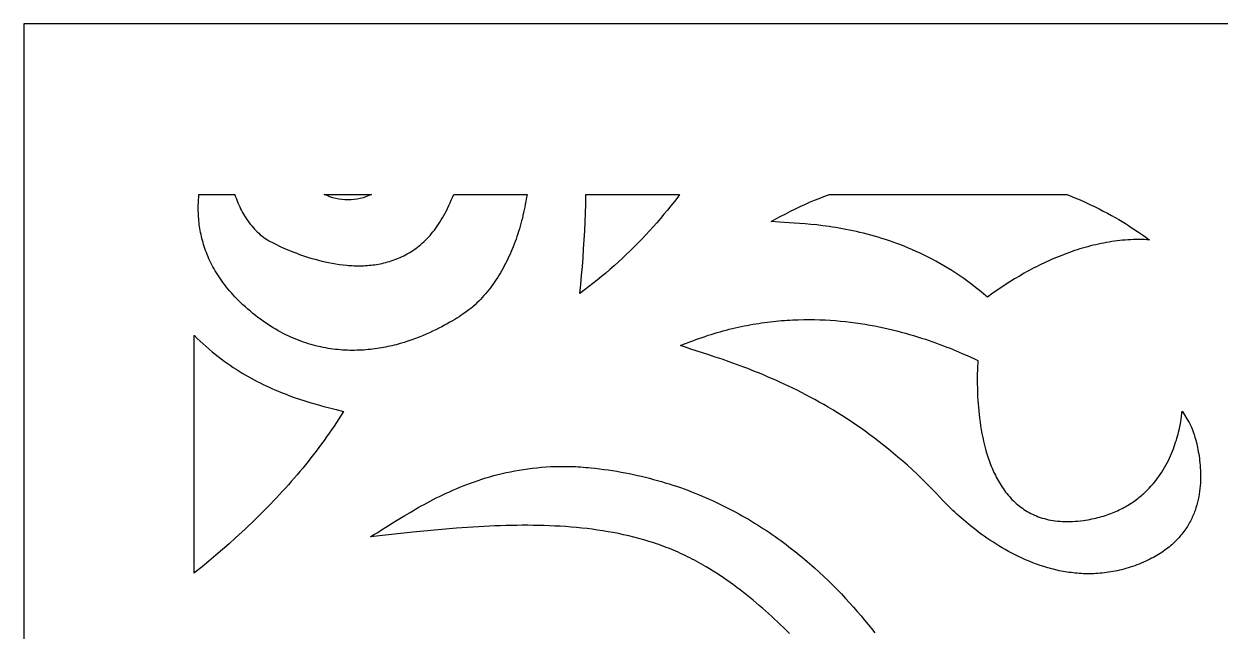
# Model space of a CAD drawing. Extents: x -1000 to 1000, y -1450 to 1450.
# Drawn here: x -1000 to -648.9, y 1271.9 to 1450 of the extents above; entities that cross this region are included whole.
import ezdxf

# ---------------------------------------------------------------- set-up
doc = ezdxf.new("R2010")
doc.units = 0
doc.layers.add('LAYER_1', color=18, linetype='CONTINUOUS')

msp = doc.modelspace()

# ---------------------------------------------------------------- linework, layer by layer
at = {"layer": 'LAYER_1'}
for points in [[(-1000, 1050), (1000, 1050), (1000, 1450), (-1000, 1450)], [(-852.38, 1399.52), (-852.52, 1398.7), (-852.66, 1397.89), (-852.81, 1397.07), (-852.97, 1396.26), (-853.13, 1395.46), (-853.31, 1394.66), (-853.49, 1393.86), (-853.68, 1393.07), (-853.88, 1392.28), (-854.09, 1391.49), (-854.31, 1390.71), (-854.54, 1389.94), (-854.77, 1389.17), (-855.01, 1388.41), (-855.27, 1387.65), (-855.53, 1386.89), (-855.8, 1386.15), (-856.07, 1385.4), (-856.36, 1384.67), (-856.66, 1383.94), (-856.96, 1383.22), (-857.27, 1382.5), (-857.6, 1381.79), (-857.93, 1381.09), (-858.27, 1380.39), (-858.62, 1379.7), (-858.98, 1379.02), (-859.35, 1378.34), (-859.72, 1377.68), (-860.11, 1377.02), (-860.5, 1376.37), (-860.91, 1375.72), (-861.32, 1375.09), (-861.75, 1374.46), (-862.18, 1373.84), (-862.62, 1373.23), (-863.07, 1372.63), (-863.53, 1372.04), (-864, 1371.46), (-864.48, 1370.88), (-864.97, 1370.32), (-865.47, 1369.77), (-865.98, 1369.22), (-866.5, 1368.69), (-867.02, 1368.16), (-867.56, 1367.65), (-868.11, 1367.15), (-868.36, 1366.93), (-868.8, 1366.58), (-869.41, 1366.11), (-870.2, 1365.54), (-871.16, 1364.88), (-871.7, 1364.52), (-872.27, 1364.14), (-872.89, 1363.75), (-873.54, 1363.34), (-874.23, 1362.93), (-874.96, 1362.5), (-875.72, 1362.07), (-876.51, 1361.63), (-877.34, 1361.18), (-878.2, 1360.74), (-879.09, 1360.29), (-880.01, 1359.85), (-880.96, 1359.41), (-881.95, 1358.98), (-882.96, 1358.55), (-883.99, 1358.13), (-885.06, 1357.73), (-886.15, 1357.34), (-887.26, 1356.96), (-888.4, 1356.6), (-889.57, 1356.25), (-890.75, 1355.93), (-891.35, 1355.78), (-891.96, 1355.63), (-892.57, 1355.49), (-893.19, 1355.36), (-893.81, 1355.23), (-894.44, 1355.11), (-895.07, 1355), (-895.7, 1354.89), (-896.34, 1354.79), (-896.99, 1354.7), (-897.64, 1354.61), (-898.29, 1354.54), (-898.95, 1354.47), (-899.62, 1354.41), (-900.28, 1354.36), (-900.95, 1354.32), (-901.63, 1354.29), (-902.3, 1354.27), (-902.99, 1354.26), (-903.67, 1354.25), (-904.36, 1354.26), (-905.05, 1354.28), (-905.75, 1354.31), (-906.45, 1354.35), (-907.15, 1354.4), (-907.85, 1354.47), (-908.56, 1354.54), (-909.27, 1354.63), (-909.98, 1354.73), (-910.69, 1354.84), (-911.41, 1354.96), (-912.13, 1355.1), (-912.85, 1355.25), (-913.57, 1355.41), (-914.3, 1355.59), (-915.03, 1355.78), (-915.76, 1355.99), (-916.49, 1356.2), (-917.22, 1356.44), (-917.95, 1356.69), (-918.69, 1356.95), (-919.42, 1357.23), (-920.16, 1357.52), (-920.9, 1357.83), (-921.64, 1358.15), (-922.38, 1358.5), (-923.12, 1358.85), (-923.86, 1359.23), (-924.6, 1359.62), (-925.34, 1360.03), (-926.09, 1360.45), (-926.83, 1360.89), (-927.57, 1361.35), (-928.32, 1361.83), (-929.06, 1362.33), (-929.8, 1362.84), (-930.54, 1363.38), (-931.29, 1363.93), (-932.03, 1364.5), (-932.77, 1365.09), (-933.51, 1365.71), (-934.25, 1366.34), (-934.99, 1366.99), (-935.73, 1367.66), (-936.33, 1368.23), (-936.92, 1368.8), (-937.49, 1369.38), (-938.05, 1369.95), (-938.59, 1370.53), (-939.11, 1371.11), (-939.62, 1371.69), (-940.11, 1372.28), (-940.59, 1372.86), (-941.05, 1373.45), (-941.49, 1374.03), (-941.92, 1374.62), (-942.33, 1375.21), (-942.73, 1375.8), (-943.11, 1376.39), (-943.48, 1376.99), (-943.84, 1377.58), (-944.18, 1378.17), (-944.51, 1378.77), (-944.82, 1379.36), (-945.12, 1379.95), (-945.41, 1380.55), (-945.68, 1381.14), (-945.94, 1381.74), (-946.19, 1382.33), (-946.42, 1382.93), (-946.65, 1383.52), (-946.86, 1384.11), (-947.06, 1384.71), (-947.24, 1385.3), (-947.42, 1385.89), (-947.58, 1386.48), (-947.73, 1387.07), (-947.88, 1387.66), (-948.01, 1388.25), (-948.13, 1388.83), (-948.24, 1389.42), (-948.34, 1390), (-948.43, 1390.58), (-948.51, 1391.16), (-948.58, 1391.74), (-948.64, 1392.32), (-948.69, 1392.89), (-948.73, 1393.46), (-948.77, 1394.03), (-948.79, 1394.6), (-948.81, 1395.17), (-948.82, 1395.73), (-948.82, 1396.29), (-948.81, 1396.85), (-948.79, 1397.41), (-948.77, 1397.96), (-948.74, 1398.51), (-948.7, 1399.05), (-948.66, 1399.6), (-948.62, 1400), (-938.1, 1400), (-938.06, 1399.87), (-937.85, 1399.27), (-937.63, 1398.68), (-937.4, 1398.1), (-937.16, 1397.52), (-936.92, 1396.94), (-936.66, 1396.38), (-936.39, 1395.82), (-936.11, 1395.27), (-935.82, 1394.73), (-935.52, 1394.2), (-935.21, 1393.68), (-934.88, 1393.16), (-934.55, 1392.66), (-934.21, 1392.16), (-933.85, 1391.68), (-933.49, 1391.2), (-933.11, 1390.74), (-932.72, 1390.28), (-932.32, 1389.84), (-931.91, 1389.41), (-931.48, 1388.99), (-931.05, 1388.59), (-930.6, 1388.19), (-930.14, 1387.81), (-929.67, 1387.45), (-929.19, 1387.09), (-928.94, 1386.94), (-928.5, 1386.68), (-927.87, 1386.33), (-927.07, 1385.9), (-926.09, 1385.41), (-924.96, 1384.86), (-924.34, 1384.57), (-923.69, 1384.28), (-923, 1383.97), (-922.27, 1383.67), (-921.52, 1383.36), (-920.74, 1383.04), (-919.93, 1382.73), (-919.09, 1382.42), (-918.22, 1382.12), (-917.34, 1381.82), (-916.42, 1381.53), (-915.49, 1381.24), (-914.54, 1380.97), (-913.56, 1380.7), (-912.57, 1380.46), (-911.57, 1380.22), (-910.54, 1380), (-909.51, 1379.81), (-908.46, 1379.63), (-907.4, 1379.47), (-906.33, 1379.34), (-905.25, 1379.23), (-904.71, 1379.19), (-904.17, 1379.15), (-903.62, 1379.12), (-903.08, 1379.1), (-902.53, 1379.08), (-901.98, 1379.08), (-901.44, 1379.08), (-900.89, 1379.08), (-900.34, 1379.1), (-899.79, 1379.13), (-899.24, 1379.16), (-898.69, 1379.21), (-898.14, 1379.26), (-897.59, 1379.32), (-897.04, 1379.39), (-896.49, 1379.47), (-895.94, 1379.57), (-895.4, 1379.67), (-894.85, 1379.78), (-894.31, 1379.9), (-893.77, 1380.04), (-893.23, 1380.18), (-892.69, 1380.34), (-892.15, 1380.5), (-891.62, 1380.68), (-891.09, 1380.87), (-890.56, 1381.08), (-890.03, 1381.29), (-889.51, 1381.52), (-888.99, 1381.76), (-888.47, 1382.01), (-887.96, 1382.28), (-887.45, 1382.56), (-886.94, 1382.85), (-886.44, 1383.16), (-885.94, 1383.48), (-885.45, 1383.82), (-884.96, 1384.17), (-884.47, 1384.53), (-883.99, 1384.91), (-883.52, 1385.3), (-883.05, 1385.71), (-882.58, 1386.14), (-882.12, 1386.58), (-881.67, 1387.03), (-881.22, 1387.5), (-880.78, 1387.99), (-880.34, 1388.5), (-879.91, 1389.02), (-879.48, 1389.55), (-879.07, 1390.11), (-878.66, 1390.68), (-878.25, 1391.27), (-877.86, 1391.88), (-877.47, 1392.5), (-877.09, 1393.15), (-876.71, 1393.81), (-876.35, 1394.49), (-875.99, 1395.19), (-875.64, 1395.91), (-875.26, 1396.71), (-874.89, 1397.52), (-874.53, 1398.33), (-874.18, 1399.13), (-873.84, 1399.93), (-873.81, 1400), (-852.31, 1400)], [(-808.08, 1399.24), (-809.06, 1397.96), (-810.06, 1396.69), (-811.08, 1395.42), (-812.11, 1394.17), (-813.15, 1392.93), (-814.21, 1391.71), (-815.28, 1390.49), (-816.37, 1389.29), (-817.47, 1388.1), (-818.58, 1386.92), (-819.71, 1385.76), (-820.85, 1384.61), (-822.01, 1383.47), (-823.18, 1382.34), (-824.36, 1381.23), (-825.55, 1380.14), (-826.75, 1379.06), (-827.97, 1377.99), (-829.2, 1376.94), (-830.44, 1375.9), (-831.69, 1374.88), (-832.95, 1373.88), (-834.22, 1372.89), (-835.5, 1371.92), (-836.8, 1370.96), (-836.53, 1373.57), (-836.29, 1376.19), (-836.07, 1378.81), (-835.87, 1381.42), (-835.68, 1384.05), (-835.52, 1386.67), (-835.38, 1389.29), (-835.26, 1391.92), (-835.16, 1394.54), (-835.08, 1397.17), (-835.01, 1399.79), (-835.01, 1400), (-807.52, 1400)], [(-693.81, 1399.95), (-693.01, 1399.64), (-691.46, 1399.01), (-689.95, 1398.37), (-688.48, 1397.73), (-687.07, 1397.08), (-685.71, 1396.42), (-684.39, 1395.77), (-683.13, 1395.12), (-681.92, 1394.48), (-680.76, 1393.85), (-679.65, 1393.22), (-678.59, 1392.61), (-677.59, 1392.01), (-676.65, 1391.44), (-675.76, 1390.88), (-674.92, 1390.34), (-674.14, 1389.83), (-672.76, 1388.9), (-671.6, 1388.1), (-670.69, 1387.45), (-670.02, 1386.97), (-669.6, 1386.68), (-670.39, 1386.72), (-671.17, 1386.75), (-671.96, 1386.77), (-672.75, 1386.77), (-673.54, 1386.77), (-674.33, 1386.74), (-675.12, 1386.71), (-675.9, 1386.67), (-676.69, 1386.61), (-677.48, 1386.54), (-678.27, 1386.46), (-679.06, 1386.37), (-679.85, 1386.27), (-680.63, 1386.16), (-681.42, 1386.03), (-682.2, 1385.9), (-682.99, 1385.75), (-683.77, 1385.6), (-684.56, 1385.43), (-685.34, 1385.26), (-686.12, 1385.07), (-686.9, 1384.88), (-687.67, 1384.67), (-688.45, 1384.46), (-689.23, 1384.23), (-690, 1384), (-690.77, 1383.76), (-691.54, 1383.51), (-692.31, 1383.25), (-693.07, 1382.98), (-693.83, 1382.7), (-694.59, 1382.42), (-695.35, 1382.13), (-696.11, 1381.83), (-696.86, 1381.52), (-697.61, 1381.2), (-698.36, 1380.88), (-699.1, 1380.55), (-699.84, 1380.21), (-700.58, 1379.86), (-701.32, 1379.51), (-702.05, 1379.15), (-702.78, 1378.79), (-703.5, 1378.42), (-704.23, 1378.04), (-704.94, 1377.65), (-705.66, 1377.26), (-706.37, 1376.87), (-707.78, 1376.06), (-709.17, 1375.23), (-710.55, 1374.38), (-711.9, 1373.52), (-713.24, 1372.63), (-714.56, 1371.73), (-715.86, 1370.81), (-717.14, 1369.88), (-718.29, 1370.86), (-719.45, 1371.81), (-720.61, 1372.73), (-721.77, 1373.62), (-722.94, 1374.48), (-724.1, 1375.31), (-725.27, 1376.11), (-726.43, 1376.89), (-727.6, 1377.64), (-728.76, 1378.37), (-729.93, 1379.06), (-731.09, 1379.74), (-732.25, 1380.38), (-733.41, 1381.01), (-734.57, 1381.61), (-735.72, 1382.18), (-736.87, 1382.73), (-738.02, 1383.26), (-739.17, 1383.77), (-740.31, 1384.26), (-741.44, 1384.73), (-742.57, 1385.17), (-743.7, 1385.6), (-744.81, 1386), (-745.93, 1386.39), (-747.03, 1386.76), (-748.13, 1387.11), (-749.23, 1387.45), (-750.31, 1387.76), (-751.39, 1388.06), (-752.46, 1388.35), (-753.52, 1388.61), (-754.57, 1388.87), (-755.61, 1389.11), (-756.64, 1389.33), (-757.67, 1389.54), (-758.68, 1389.74), (-759.68, 1389.93), (-760.67, 1390.1), (-761.64, 1390.27), (-762.61, 1390.42), (-763.56, 1390.56), (-764.5, 1390.69), (-765.43, 1390.81), (-767.25, 1391.03), (-769, 1391.21), (-770.7, 1391.37), (-772.34, 1391.5), (-773.9, 1391.61), (-775.4, 1391.71), (-778.19, 1391.87), (-780.66, 1392.01), (-779.22, 1392.81), (-777.79, 1393.58), (-776.37, 1394.33), (-774.95, 1395.05), (-773.54, 1395.74), (-772.13, 1396.41), (-770.73, 1397.06), (-769.34, 1397.68), (-767.95, 1398.27), (-766.57, 1398.85), (-765.19, 1399.4), (-763.82, 1399.92), (-763.61, 1400), (-693.95, 1400)], [(-767.92, 1363.29), (-766.36, 1363.25), (-764.82, 1363.18), (-763.29, 1363.1), (-761.77, 1362.99), (-760.28, 1362.86), (-758.8, 1362.71), (-757.34, 1362.54), (-755.89, 1362.35), (-754.46, 1362.14), (-753.05, 1361.92), (-751.66, 1361.68), (-750.28, 1361.43), (-748.93, 1361.16), (-747.59, 1360.88), (-746.28, 1360.58), (-744.98, 1360.28), (-743.71, 1359.96), (-742.45, 1359.63), (-741.21, 1359.3), (-740, 1358.95), (-738.81, 1358.6), (-737.64, 1358.24), (-736.49, 1357.88), (-735.36, 1357.51), (-734.26, 1357.13), (-733.18, 1356.76), (-732.12, 1356.38), (-731.09, 1356), (-730.08, 1355.62), (-729.09, 1355.24), (-728.13, 1354.86), (-726.29, 1354.11), (-724.54, 1353.37), (-722.91, 1352.66), (-721.38, 1351.97), (-719.96, 1351.32), (-720, 1350.43), (-720.04, 1349.61), (-720.08, 1348.56), (-720.12, 1347.31), (-720.13, 1345.87), (-720.13, 1345.09), (-720.13, 1344.26), (-720.11, 1343.4), (-720.09, 1342.5), (-720.06, 1341.57), (-720.02, 1340.61), (-719.96, 1339.62), (-719.89, 1338.61), (-719.81, 1337.57), (-719.71, 1336.52), (-719.6, 1335.44), (-719.47, 1334.35), (-719.32, 1333.24), (-719.16, 1332.12), (-718.97, 1330.99), (-718.76, 1329.86), (-718.53, 1328.72), (-718.28, 1327.58), (-718.01, 1326.44), (-717.71, 1325.3), (-717.38, 1324.17), (-717.21, 1323.6), (-717.03, 1323.04), (-716.84, 1322.48), (-716.65, 1321.93), (-716.44, 1321.37), (-716.24, 1320.82), (-716.02, 1320.27), (-715.8, 1319.73), (-715.56, 1319.19), (-715.32, 1318.66), (-715.08, 1318.13), (-714.82, 1317.61), (-714.56, 1317.09), (-714.29, 1316.57), (-714.01, 1316.07), (-713.72, 1315.57), (-713.42, 1315.07), (-713.11, 1314.58), (-712.8, 1314.1), (-712.47, 1313.63), (-712.14, 1313.16), (-711.8, 1312.71), (-711.44, 1312.26), (-711.08, 1311.82), (-710.71, 1311.39), (-710.33, 1310.96), (-709.94, 1310.55), (-709.53, 1310.15), (-709.12, 1309.76), (-708.7, 1309.37), (-708.27, 1309), (-707.82, 1308.64), (-707.37, 1308.29), (-706.9, 1307.95), (-706.43, 1307.63), (-705.94, 1307.31), (-705.44, 1307.01), (-704.93, 1306.72), (-704.41, 1306.45), (-703.88, 1306.19), (-703.33, 1305.94), (-702.78, 1305.7), (-702.21, 1305.48), (-701.63, 1305.28), (-701.04, 1305.08), (-700.43, 1304.91), (-699.81, 1304.75), (-699.18, 1304.6), (-698.54, 1304.47), (-697.88, 1304.36), (-697.22, 1304.26), (-696.53, 1304.19), (-695.84, 1304.12), (-695.13, 1304.08), (-694.41, 1304.05), (-693.67, 1304.04), (-692.92, 1304.05), (-692.16, 1304.08), (-691.39, 1304.13), (-690.59, 1304.19), (-689.79, 1304.28), (-688.97, 1304.39), (-688.34, 1304.48), (-687.72, 1304.58), (-687.11, 1304.69), (-686.5, 1304.81), (-685.91, 1304.93), (-685.32, 1305.07), (-684.75, 1305.21), (-684.18, 1305.35), (-683.62, 1305.51), (-683.07, 1305.67), (-682.53, 1305.84), (-682, 1306.02), (-681.47, 1306.2), (-680.96, 1306.39), (-680.45, 1306.59), (-679.95, 1306.79), (-679.46, 1307), (-678.98, 1307.22), (-678.5, 1307.44), (-678.04, 1307.67), (-677.58, 1307.9), (-677.13, 1308.14), (-676.68, 1308.38), (-676.25, 1308.63), (-675.82, 1308.88), (-675.4, 1309.14), (-674.99, 1309.41), (-674.58, 1309.67), (-674.18, 1309.95), (-673.79, 1310.22), (-673.41, 1310.51), (-673.03, 1310.79), (-672.67, 1311.08), (-672.3, 1311.38), (-671.95, 1311.67), (-671.6, 1311.97), (-671.26, 1312.28), (-670.93, 1312.59), (-670.28, 1313.21), (-669.65, 1313.85), (-669.06, 1314.5), (-668.49, 1315.15), (-667.94, 1315.82), (-667.42, 1316.49), (-666.92, 1317.17), (-666.44, 1317.85), (-665.99, 1318.54), (-665.56, 1319.23), (-665.15, 1319.92), (-664.76, 1320.61), (-664.39, 1321.3), (-664.04, 1321.99), (-663.71, 1322.67), (-663.4, 1323.36), (-663.1, 1324.03), (-662.83, 1324.7), (-662.57, 1325.37), (-662.32, 1326.02), (-662.1, 1326.67), (-661.89, 1327.3), (-661.69, 1327.93), (-661.51, 1328.54), (-661.34, 1329.14), (-661.18, 1329.72), (-661.04, 1330.28), (-660.79, 1331.36), (-660.58, 1332.36), (-660.41, 1333.28), (-660.28, 1334.09), (-660.18, 1334.81), (-660.05, 1335.89), (-660, 1336.44), (-659.31, 1335.32), (-658.61, 1334.2), (-658.27, 1333.64), (-657.94, 1333.07), (-657.62, 1332.5), (-657.31, 1331.91), (-657.23, 1331.72), (-657.1, 1331.39), (-656.92, 1330.93), (-656.71, 1330.33), (-656.48, 1329.62), (-656.24, 1328.8), (-655.98, 1327.87), (-655.72, 1326.84), (-655.6, 1326.3), (-655.47, 1325.73), (-655.35, 1325.14), (-655.24, 1324.53), (-655.13, 1323.9), (-655.03, 1323.26), (-654.93, 1322.6), (-654.85, 1321.92), (-654.77, 1321.23), (-654.7, 1320.52), (-654.65, 1319.8), (-654.61, 1319.07), (-654.58, 1318.33), (-654.57, 1317.58), (-654.57, 1316.82), (-654.59, 1316.05), (-654.63, 1315.27), (-654.69, 1314.49), (-654.76, 1313.7), (-654.86, 1312.91), (-654.98, 1312.11), (-655.12, 1311.31), (-655.29, 1310.51), (-655.48, 1309.71), (-655.69, 1308.91), (-655.93, 1308.11), (-656.06, 1307.71), (-656.2, 1307.31), (-656.35, 1306.91), (-656.5, 1306.52), (-656.66, 1306.12), (-656.83, 1305.72), (-657, 1305.33), (-657.19, 1304.94), (-657.38, 1304.55), (-657.58, 1304.16), (-657.79, 1303.77), (-658, 1303.39), (-658.23, 1303), (-658.46, 1302.62), (-658.7, 1302.24), (-658.95, 1301.87), (-659.21, 1301.49), (-659.48, 1301.12), (-659.75, 1300.75), (-660.04, 1300.38), (-660.34, 1300.02), (-660.64, 1299.66), (-660.96, 1299.3), (-661.28, 1298.95), (-661.62, 1298.6), (-661.96, 1298.25), (-662.32, 1297.9), (-662.68, 1297.56), (-663.06, 1297.23), (-663.44, 1296.9), (-663.84, 1296.57), (-664.25, 1296.24), (-664.66, 1295.92), (-665.09, 1295.61), (-665.53, 1295.3), (-665.99, 1294.99), (-666.45, 1294.69), (-666.92, 1294.39), (-667.41, 1294.1), (-667.91, 1293.82), (-668.42, 1293.53), (-668.94, 1293.26), (-669.48, 1292.99), (-670.02, 1292.72), (-670.67, 1292.42), (-671.32, 1292.13), (-671.97, 1291.86), (-672.62, 1291.59), (-673.27, 1291.34), (-673.92, 1291.1), (-674.56, 1290.88), (-675.21, 1290.66), (-675.85, 1290.46), (-676.49, 1290.27), (-677.13, 1290.09), (-677.77, 1289.93), (-678.41, 1289.77), (-679.04, 1289.63), (-679.68, 1289.5), (-680.31, 1289.38), (-680.94, 1289.27), (-681.57, 1289.17), (-682.2, 1289.08), (-682.82, 1289), (-683.45, 1288.93), (-684.07, 1288.87), (-684.69, 1288.83), (-685.31, 1288.79), (-685.92, 1288.76), (-686.54, 1288.74), (-687.15, 1288.73), (-687.76, 1288.74), (-688.37, 1288.75), (-688.98, 1288.76), (-689.58, 1288.79), (-690.18, 1288.83), (-690.78, 1288.87), (-691.38, 1288.93), (-691.97, 1288.99), (-692.56, 1289.06), (-693.15, 1289.14), (-693.74, 1289.22), (-694.32, 1289.32), (-694.91, 1289.42), (-695.49, 1289.53), (-696.06, 1289.64), (-696.64, 1289.77), (-697.21, 1289.9), (-697.78, 1290.04), (-698.34, 1290.18), (-698.9, 1290.33), (-699.46, 1290.49), (-700.57, 1290.82), (-701.67, 1291.18), (-702.76, 1291.56), (-703.83, 1291.96), (-704.89, 1292.38), (-705.94, 1292.82), (-706.97, 1293.28), (-707.99, 1293.76), (-708.99, 1294.25), (-709.98, 1294.76), (-710.95, 1295.28), (-711.91, 1295.81), (-712.85, 1296.36), (-713.78, 1296.91), (-714.69, 1297.48), (-715.58, 1298.05), (-716.45, 1298.63), (-717.31, 1299.21), (-718.15, 1299.8), (-718.97, 1300.39), (-719.77, 1300.98), (-720.56, 1301.58), (-721.32, 1302.17), (-722.07, 1302.76), (-722.79, 1303.35), (-723.5, 1303.94), (-724.18, 1304.52), (-724.84, 1305.1), (-725.48, 1305.67), (-726.1, 1306.22), (-726.7, 1306.77), (-727.28, 1307.31), (-728.36, 1308.35), (-729.35, 1309.34), (-730.25, 1310.26), (-731.04, 1311.1), (-732.41, 1312.55), (-733.77, 1313.96), (-735.14, 1315.35), (-736.52, 1316.7), (-737.89, 1318.01), (-739.27, 1319.3), (-740.65, 1320.55), (-742.03, 1321.78), (-743.41, 1322.97), (-744.79, 1324.14), (-746.17, 1325.27), (-747.55, 1326.38), (-748.93, 1327.46), (-750.3, 1328.51), (-751.68, 1329.53), (-753.05, 1330.52), (-754.42, 1331.49), (-755.79, 1332.44), (-757.15, 1333.35), (-758.5, 1334.25), (-759.86, 1335.11), (-761.2, 1335.96), (-762.55, 1336.78), (-763.88, 1337.57), (-765.21, 1338.35), (-766.53, 1339.1), (-767.85, 1339.83), (-769.16, 1340.54), (-770.45, 1341.22), (-771.74, 1341.89), (-773.02, 1342.54), (-774.3, 1343.17), (-775.56, 1343.77), (-776.81, 1344.36), (-778.05, 1344.93), (-779.28, 1345.49), (-780.49, 1346.02), (-781.7, 1346.54), (-782.89, 1347.05), (-784.07, 1347.53), (-785.23, 1348), (-786.38, 1348.46), (-787.52, 1348.9), (-788.64, 1349.33), (-790.84, 1350.15), (-792.97, 1350.91), (-795.03, 1351.63), (-797.03, 1352.3), (-798.94, 1352.94), (-800.78, 1353.54), (-804.2, 1354.64), (-805.78, 1355.16), (-807.27, 1355.65), (-806.36, 1356.03), (-805.45, 1356.39), (-804.54, 1356.75), (-803.63, 1357.1), (-802.73, 1357.43), (-801.83, 1357.76), (-800.93, 1358.07), (-800.03, 1358.37), (-799.13, 1358.67), (-798.24, 1358.95), (-797.35, 1359.22), (-796.46, 1359.48), (-795.57, 1359.74), (-794.69, 1359.98), (-793.81, 1360.21), (-792.93, 1360.44), (-792.05, 1360.65), (-791.18, 1360.86), (-790.31, 1361.06), (-789.44, 1361.24), (-788.57, 1361.42), (-787.71, 1361.59), (-786.85, 1361.75), (-785.99, 1361.9), (-785.14, 1362.05), (-784.29, 1362.18), (-783.44, 1362.31), (-782.59, 1362.43), (-781.75, 1362.54), (-780.91, 1362.64), (-780.07, 1362.74), (-779.24, 1362.82), (-778.41, 1362.9), (-777.58, 1362.98), (-776.76, 1363.04), (-775.94, 1363.1), (-775.12, 1363.15), (-774.31, 1363.19), (-772.69, 1363.25), (-771.08, 1363.29), (-769.5, 1363.3)], [(-949.96, 1358.63), (-949.11, 1357.78), (-948.24, 1356.95), (-947.37, 1356.15), (-946.5, 1355.37), (-945.63, 1354.61), (-944.75, 1353.87), (-943.87, 1353.16), (-942.98, 1352.46), (-942.1, 1351.79), (-941.21, 1351.13), (-940.33, 1350.5), (-939.44, 1349.88), (-938.55, 1349.28), (-937.66, 1348.71), (-936.78, 1348.15), (-935.89, 1347.6), (-935.01, 1347.08), (-934.13, 1346.57), (-933.25, 1346.08), (-932.37, 1345.61), (-931.5, 1345.15), (-930.63, 1344.7), (-929.76, 1344.28), (-928.9, 1343.87), (-928.04, 1343.47), (-927.19, 1343.08), (-926.35, 1342.71), (-925.51, 1342.36), (-924.67, 1342.01), (-923.85, 1341.68), (-923.03, 1341.37), (-922.22, 1341.06), (-921.42, 1340.76), (-920.62, 1340.48), (-919.07, 1339.95), (-917.55, 1339.45), (-916.07, 1339), (-914.64, 1338.58), (-913.26, 1338.19), (-911.93, 1337.83), (-910.66, 1337.5), (-908.3, 1336.9), (-906.21, 1336.37), (-906.89, 1335.28), (-907.57, 1334.2), (-908.27, 1333.12), (-908.97, 1332.05), (-909.69, 1330.99), (-910.41, 1329.93), (-911.14, 1328.88), (-911.89, 1327.84), (-912.64, 1326.8), (-913.4, 1325.77), (-914.18, 1324.74), (-914.96, 1323.73), (-915.75, 1322.71), (-916.54, 1321.71), (-917.35, 1320.71), (-918.16, 1319.71), (-918.98, 1318.73), (-919.82, 1317.74), (-920.65, 1316.77), (-921.5, 1315.8), (-922.35, 1314.83), (-923.21, 1313.87), (-924.08, 1312.92), (-924.96, 1311.97), (-925.84, 1311.03), (-926.73, 1310.09), (-927.62, 1309.16), (-928.52, 1308.24), (-929.43, 1307.32), (-930.34, 1306.4), (-931.26, 1305.49), (-932.19, 1304.59), (-933.12, 1303.69), (-934.06, 1302.8), (-935, 1301.91), (-935.95, 1301.03), (-936.9, 1300.15), (-937.86, 1299.28), (-939.79, 1297.54), (-941.73, 1295.83), (-943.7, 1294.14), (-945.68, 1292.46), (-947.67, 1290.81), (-949.68, 1289.17), (-950, 1288.91), (-950, 1358.66)]]:
    msp.add_lwpolyline(points, close=True, dxfattribs=at)
msp.add_lwpolyline([(-897.94, 1400, -0.111603), (-904.88, 1398.42, -0.111603), (-911.82, 1400)], format="xyb", close=True, dxfattribs=at)
msp.add_lwpolyline([(-775.29, 1271.25), (-776.14, 1272.1), (-777, 1272.95), (-777.87, 1273.79), (-778.74, 1274.62), (-779.62, 1275.45), (-780.5, 1276.27), (-781.39, 1277.08), (-782.29, 1277.88), (-783.2, 1278.67), (-784.11, 1279.46), (-785.03, 1280.24), (-785.95, 1281.01), (-786.89, 1281.77), (-787.83, 1282.52), (-788.78, 1283.26), (-789.73, 1284), (-790.7, 1284.72), (-791.67, 1285.44), (-792.65, 1286.14), (-793.64, 1286.84), (-794.64, 1287.52), (-795.64, 1288.2), (-796.66, 1288.87), (-797.68, 1289.52), (-798.71, 1290.17), (-799.75, 1290.8), (-800.41, 1291.2), (-801.08, 1291.58), (-801.75, 1291.96), (-802.43, 1292.34), (-803.1, 1292.7), (-803.78, 1293.06), (-804.47, 1293.4), (-805.15, 1293.74), (-805.84, 1294.08), (-806.53, 1294.4), (-807.23, 1294.72), (-807.93, 1295.03), (-808.63, 1295.34), (-809.33, 1295.64), (-810.04, 1295.93), (-810.75, 1296.21), (-811.46, 1296.48), (-812.18, 1296.75), (-812.9, 1297.02), (-813.62, 1297.27), (-814.34, 1297.52), (-815.07, 1297.76), (-815.79, 1298), (-816.52, 1298.23), (-817.99, 1298.67), (-819.47, 1299.08), (-820.96, 1299.47), (-822.45, 1299.84), (-823.96, 1300.18), (-825.47, 1300.5), (-826.99, 1300.8), (-828.52, 1301.07), (-830.05, 1301.33), (-831.59, 1301.56), (-833.14, 1301.78), (-834.7, 1301.97), (-836.26, 1302.14), (-837.82, 1302.3), (-839.39, 1302.44), (-840.97, 1302.56), (-842.55, 1302.66), (-844.14, 1302.74), (-845.73, 1302.81), (-847.32, 1302.87), (-848.91, 1302.91), (-850.51, 1302.93), (-852.11, 1302.94), (-853.72, 1302.94), (-855.32, 1302.93), (-856.93, 1302.9), (-858.54, 1302.86), (-860.15, 1302.81), (-861.76, 1302.75), (-863.37, 1302.68), (-864.99, 1302.6), (-866.6, 1302.51), (-868.21, 1302.41), (-869.82, 1302.3), (-871.43, 1302.19), (-873.04, 1302.06), (-876.25, 1301.8), (-879.45, 1301.52), (-882.63, 1301.22), (-885.81, 1300.9), (-892.1, 1300.26), (-898.3, 1299.6), (-897.25, 1300.21), (-896.15, 1300.87), (-894.98, 1301.59), (-893.75, 1302.36), (-891.1, 1304.02), (-889.68, 1304.9), (-888.2, 1305.8), (-886.66, 1306.72), (-885.05, 1307.66), (-884.23, 1308.13), (-883.39, 1308.61), (-882.53, 1309.08), (-881.66, 1309.55), (-880.77, 1310.03), (-879.86, 1310.5), (-878.94, 1310.96), (-878.01, 1311.43), (-877.05, 1311.89), (-876.09, 1312.35), (-875.1, 1312.8), (-874.1, 1313.24), (-873.09, 1313.68), (-872.05, 1314.11), (-871.01, 1314.53), (-869.94, 1314.94), (-868.86, 1315.35), (-867.77, 1315.74), (-866.65, 1316.12), (-865.53, 1316.49), (-864.38, 1316.84), (-863.22, 1317.19), (-862.04, 1317.51), (-860.85, 1317.83), (-859.64, 1318.13), (-858.42, 1318.41), (-857.18, 1318.67), (-855.92, 1318.92), (-854.65, 1319.14), (-853.36, 1319.35), (-852.05, 1319.54), (-850.73, 1319.71), (-849.39, 1319.85), (-848.03, 1319.97), (-846.66, 1320.07), (-845.27, 1320.15), (-843.87, 1320.2), (-842.45, 1320.23), (-841.01, 1320.23), (-839.56, 1320.2), (-838.09, 1320.15), (-837.34, 1320.11), (-836.6, 1320.07), (-835.85, 1320.01), (-835.09, 1319.95), (-834.34, 1319.89), (-833.57, 1319.81), (-832.28, 1319.67), (-830.99, 1319.52), (-829.72, 1319.36), (-828.45, 1319.18), (-827.19, 1318.99), (-825.95, 1318.79), (-824.71, 1318.57), (-823.48, 1318.34), (-822.26, 1318.11), (-821.06, 1317.85), (-819.86, 1317.59), (-818.67, 1317.32), (-817.49, 1317.03), (-816.32, 1316.74), (-815.16, 1316.43), (-814.01, 1316.12), (-812.87, 1315.79), (-811.73, 1315.45), (-810.61, 1315.1), (-809.5, 1314.75), (-808.39, 1314.38), (-807.3, 1314), (-806.21, 1313.61), (-805.14, 1313.22), (-804.07, 1312.81), (-803.01, 1312.4), (-801.96, 1311.98), (-800.92, 1311.54), (-799.89, 1311.1), (-798.87, 1310.66), (-797.86, 1310.2), (-796.86, 1309.74), (-795.86, 1309.26), (-794.88, 1308.79), (-793.9, 1308.3), (-792.94, 1307.8), (-791.98, 1307.3), (-791.03, 1306.8), (-790.09, 1306.28), (-789.16, 1305.76), (-788.23, 1305.23), (-787.32, 1304.7), (-786.41, 1304.16), (-785.52, 1303.61), (-784.63, 1303.06), (-783.75, 1302.51), (-782.88, 1301.94), (-782.02, 1301.38), (-781.16, 1300.8), (-780.32, 1300.23), (-779.48, 1299.65), (-778.65, 1299.06), (-777.83, 1298.47), (-777.02, 1297.87), (-776.22, 1297.28), (-775.42, 1296.67), (-774.64, 1296.07), (-773.86, 1295.46), (-773.09, 1294.84), (-772.33, 1294.23), (-771.58, 1293.61), (-770.83, 1292.99), (-770.1, 1292.36), (-769.37, 1291.74), (-768.65, 1291.11), (-767.93, 1290.48), (-766.53, 1289.21), (-765.17, 1287.94), (-763.83, 1286.66), (-762.53, 1285.37), (-761.25, 1284.09), (-760.01, 1282.8), (-758.8, 1281.52), (-757.62, 1280.24), (-756.47, 1278.96), (-755.35, 1277.68), (-754.26, 1276.41), (-753.2, 1275.15), (-752.17, 1273.9), (-751.17, 1272.65), (-750.2, 1271.42)], dxfattribs=at)

doc.saveas('drawing.dxf')
